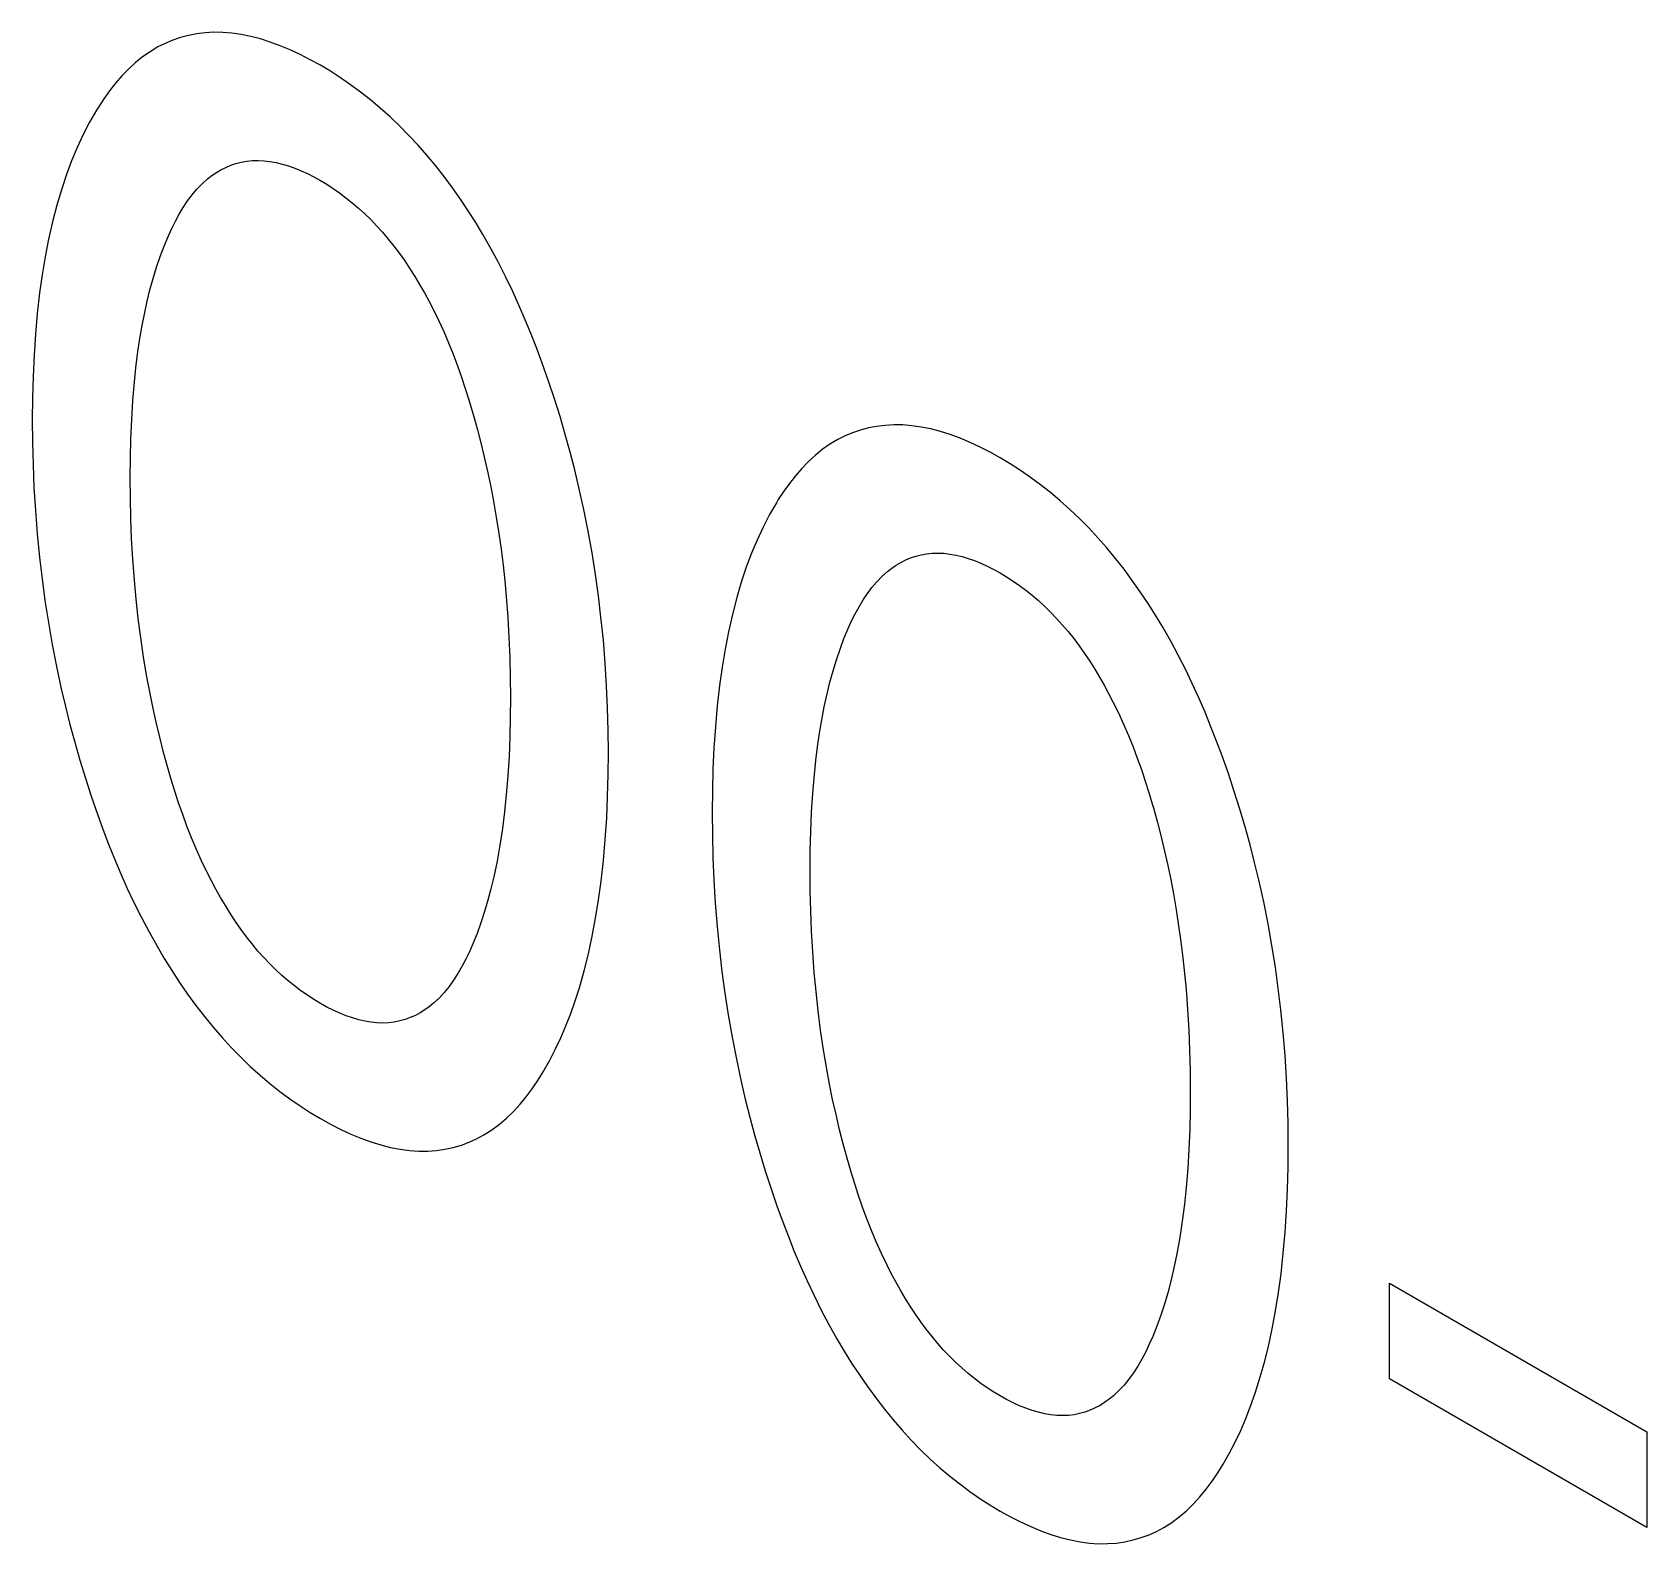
# Model space of a CAD drawing. Extents: x 0 to 420, y 0 to 297.
# Drawn here: x 177.043 to 179.25, y 150.688 to 152.754 of the extents above; entities that cross this region are included whole.
import ezdxf

# ---------------------------------------------------------------- set-up
doc = ezdxf.new("R2010")
doc.units = 0
doc.header["$LTSCALE"] = 23.1
doc.layers.add('40000_ISO', color=7, linetype='CONTINUOUS')

msp = doc.modelspace()

# ---------------------------------------------------------------- linework, layer by layer
at = {"layer": '40000_ISO', "color": 7, "linetype": 'CONTINUOUS'}
for p, q in [((177.2452, 152.7472), (177.2346, 152.7435)), ((177.2562, 152.7501), (177.2452, 152.7472)), ((177.2675, 152.7523), (177.2562, 152.7501)), ((177.2791, 152.7537), (177.2675, 152.7523)), ((177.291, 152.7544), (177.2791, 152.7537)), ((177.3031, 152.7542), (177.291, 152.7544)), ((177.3155, 152.7533), (177.3031, 152.7542)), ((177.3283, 152.7514), (177.3155, 152.7533)), ((177.3414, 152.7488), (177.3283, 152.7514)), ((177.3546, 152.7453), (177.3414, 152.7488)), ((177.368, 152.741), (177.3546, 152.7453)), ((177.2036, 152.7278), (177.1932, 152.7206)), ((177.2144, 152.7343), (177.2036, 152.7278)), ((177.2243, 152.7392), (177.2144, 152.7343)), ((177.2346, 152.7435), (177.2243, 152.7392)), ((177.3815, 152.736), (177.368, 152.741)), ((177.3952, 152.7303), (177.3815, 152.736)), ((177.4089, 152.7239), (177.3952, 152.7303)), ((177.4227, 152.7169), (177.4089, 152.7239)), ((177.174, 152.704), (177.165, 152.6947)), ((177.1834, 152.7126), (177.174, 152.704)), ((177.1932, 152.7206), (177.1834, 152.7126)), ((177.4365, 152.7092), (177.4227, 152.7169)), ((177.4503, 152.701), (177.4365, 152.7092)), ((177.4641, 152.6921), (177.4503, 152.701)), ((177.1564, 152.6848), (177.1483, 152.6744)), ((177.165, 152.6947), (177.1564, 152.6848)), ((177.4778, 152.6826), (177.4641, 152.6921)), ((177.4915, 152.6726), (177.4778, 152.6826)), ((177.1405, 152.6636), (177.133, 152.6522)), ((177.1483, 152.6744), (177.1405, 152.6636)), ((177.5051, 152.6619), (177.4915, 152.6726)), ((177.5185, 152.6507), (177.5051, 152.6619)), ((177.1303, 152.6479), (177.1209, 152.6316)), ((177.133, 152.6522), (177.1303, 152.6479)), ((177.5318, 152.6389), (177.5185, 152.6507)), ((177.5448, 152.6264), (177.5318, 152.6389)), ((177.1121, 152.6146), (177.1039, 152.5969)), ((177.1209, 152.6316), (177.1121, 152.6146)), ((177.5577, 152.6134), (177.5448, 152.6264)), ((177.5701, 152.6001), (177.5577, 152.6134)), ((177.1039, 152.5969), (177.0963, 152.5787)), ((177.5823, 152.5862), (177.5701, 152.6001)), ((177.0963, 152.5787), (177.0892, 152.5599)), ((177.3006, 152.5663), (177.3072, 152.5696)), ((177.3072, 152.5696), (177.314, 152.5725)), ((177.314, 152.5725), (177.3211, 152.5749)), ((177.3211, 152.5749), (177.3284, 152.5768)), ((177.3284, 152.5768), (177.3359, 152.5781)), ((177.3359, 152.5781), (177.3436, 152.5789)), ((177.3436, 152.5789), (177.3516, 152.5791)), ((177.3516, 152.5791), (177.3595, 152.5787)), ((177.3595, 152.5787), (177.3676, 152.5778)), ((177.3676, 152.5778), (177.3759, 152.5763)), ((177.3759, 152.5763), (177.3843, 152.5742)), ((177.3843, 152.5742), (177.3928, 152.5717)), ((177.3928, 152.5717), (177.4014, 152.5687)), ((177.4014, 152.5687), (177.4101, 152.5651)), ((177.5942, 152.5718), (177.5823, 152.5862)), ((177.6058, 152.557), (177.5942, 152.5718)), ((177.0892, 152.5599), (177.0827, 152.5405)), ((177.2677, 152.5399), (177.2748, 152.5472)), ((177.2748, 152.5472), (177.2823, 152.5538)), ((177.2823, 152.5538), (177.2881, 152.5584)), ((177.2881, 152.5584), (177.2943, 152.5625)), ((177.2943, 152.5625), (177.3006, 152.5663)), ((177.4101, 152.5651), (177.4188, 152.5612)), ((177.4188, 152.5612), (177.4276, 152.5567)), ((177.4276, 152.5567), (177.4365, 152.5518)), ((177.4365, 152.5518), (177.4453, 152.5465)), ((177.4453, 152.5465), (177.4541, 152.5408)), ((177.6171, 152.5417), (177.6058, 152.557)), ((177.0827, 152.5405), (177.0761, 152.5181)), ((177.249, 152.5149), (177.2549, 152.5237)), ((177.2549, 152.5237), (177.2611, 152.5321)), ((177.2611, 152.5321), (177.2677, 152.5399)), ((177.4541, 152.5408), (177.4628, 152.5347)), ((177.4628, 152.5347), (177.4715, 152.5282)), ((177.4715, 152.5282), (177.4801, 152.5213)), ((177.628, 152.5262), (177.6171, 152.5417)), ((177.6387, 152.5103), (177.628, 152.5262)), ((177.0761, 152.5181), (177.0702, 152.4951)), ((177.2382, 152.4962), (177.2434, 152.5057)), ((177.2434, 152.5057), (177.249, 152.5149)), ((177.4801, 152.5213), (177.4887, 152.514)), ((177.4887, 152.514), (177.4971, 152.5063)), ((177.4971, 152.5063), (177.5053, 152.4982)), ((177.649, 152.4941), (177.6387, 152.5103)), ((177.0702, 152.4951), (177.0648, 152.4715)), ((177.2286, 152.4761), (177.2333, 152.4862)), ((177.2333, 152.4862), (177.2382, 152.4962)), ((177.5053, 152.4982), (177.5134, 152.4898)), ((177.5134, 152.4898), (177.5213, 152.4811)), ((177.5213, 152.4811), (177.5293, 152.4717)), ((177.6588, 152.4777), (177.649, 152.4941)), ((177.0648, 152.4715), (177.0602, 152.4475)), ((177.2174, 152.4477), (177.2228, 152.4621)), ((177.2228, 152.4621), (177.2286, 152.4761)), ((177.5293, 152.4717), (177.537, 152.462)), ((177.537, 152.462), (177.5445, 152.452)), ((177.6696, 152.4587), (177.6588, 152.4777)), ((177.6799, 152.4396), (177.6696, 152.4587)), ((177.0602, 152.4475), (177.0561, 152.4229)), ((177.2124, 152.433), (177.2174, 152.4477)), ((177.5445, 152.452), (177.5518, 152.4417)), ((177.5518, 152.4417), (177.5589, 152.4311)), ((177.6897, 152.4203), (177.6799, 152.4396)), ((177.0561, 152.4229), (177.0526, 152.3979)), ((177.2035, 152.4024), (177.2078, 152.4179)), ((177.2078, 152.4179), (177.2124, 152.433)), ((177.5589, 152.4311), (177.5657, 152.4204)), ((177.5657, 152.4204), (177.5723, 152.4094)), ((177.6991, 152.4008), (177.6897, 152.4203)), ((177.0526, 152.3979), (177.0494, 152.37)), ((177.1997, 152.3866), (177.2035, 152.4024)), ((177.5723, 152.4094), (177.5787, 152.3983)), ((177.5787, 152.3983), (177.5848, 152.3871)), ((177.7081, 152.3812), (177.6991, 152.4008)), ((177.0494, 152.37), (177.0468, 152.3417)), ((177.1958, 152.369), (177.1997, 152.3866)), ((177.5848, 152.3871), (177.5906, 152.3758)), ((177.5906, 152.3758), (177.5981, 152.3605)), ((177.7166, 152.3614), (177.7081, 152.3812)), ((177.1893, 152.3328), (177.1924, 152.3511)), ((177.1924, 152.3511), (177.1958, 152.369)), ((177.5981, 152.3605), (177.6052, 152.3451)), ((177.7247, 152.3416), (177.7166, 152.3614)), ((177.0468, 152.3417), (177.0449, 152.3129)), ((177.1866, 152.3142), (177.1893, 152.3328)), ((177.6052, 152.3451), (177.6118, 152.3296)), ((177.6118, 152.3296), (177.618, 152.3141)), ((177.7325, 152.3218), (177.7247, 152.3416)), ((177.0449, 152.3129), (177.0436, 152.2837)), ((177.1843, 152.2954), (177.1866, 152.3142)), ((177.618, 152.3141), (177.6239, 152.2985)), ((177.7399, 152.3019), (177.7325, 152.3218)), ((177.0436, 152.2837), (177.0428, 152.2542)), ((177.1823, 152.2763), (177.1843, 152.2954)), ((177.6239, 152.2985), (177.6295, 152.2829)), ((177.6295, 152.2829), (177.6347, 152.2673)), ((177.7485, 152.2775), (177.7399, 152.3019)), ((177.1801, 152.2507), (177.1823, 152.2763)), ((177.6347, 152.2673), (177.6396, 152.2517)), ((177.7566, 152.2531), (177.7485, 152.2775)), ((177.0428, 152.2542), (177.0425, 152.2244)), ((177.1785, 152.2248), (177.1801, 152.2507)), ((177.6396, 152.2517), (177.6443, 152.2361)), ((177.7643, 152.2288), (177.7566, 152.2531)), ((177.0425, 152.2244), (177.0428, 152.1938)), ((177.1774, 152.1985), (177.1785, 152.2248)), ((177.6443, 152.2361), (177.6459, 152.2305)), ((177.6459, 152.2305), (177.6514, 152.2108)), ((177.7714, 152.2045), (177.7643, 152.2288)), ((178.1973, 152.2155), (178.186, 152.2133)), ((178.2089, 152.2169), (178.1973, 152.2155)), ((178.2208, 152.2176), (178.2089, 152.2169)), ((178.2329, 152.2174), (178.2208, 152.2176)), ((178.2453, 152.2164), (178.2329, 152.2174)), ((178.2581, 152.2146), (178.2453, 152.2164)), ((177.0428, 152.1938), (177.0435, 152.1629)), ((177.1767, 152.172), (177.1774, 152.1985)), ((177.6514, 152.2108), (177.6564, 152.1911)), ((177.7781, 152.1803), (177.7714, 152.2045)), ((178.1442, 152.1974), (178.1334, 152.191)), ((178.1541, 152.2024), (178.1442, 152.1974)), ((178.1644, 152.2067), (178.1541, 152.2024)), ((178.175, 152.2104), (178.1644, 152.2067)), ((178.186, 152.2133), (178.175, 152.2104)), ((178.2712, 152.2119), (178.2581, 152.2146)), ((178.2844, 152.2085), (178.2712, 152.2119)), ((178.2978, 152.2042), (178.2844, 152.2085)), ((178.3113, 152.1992), (178.2978, 152.2042)), ((178.325, 152.1935), (178.3113, 152.1992)), ((178.3387, 152.1871), (178.325, 152.1935)), ((177.1765, 152.1451), (177.1767, 152.172)), ((177.6564, 152.1911), (177.6612, 152.1715)), ((177.6612, 152.1715), (177.6655, 152.152)), ((177.7844, 152.1561), (177.7781, 152.1803)), ((178.1132, 152.1758), (178.1038, 152.1672)), ((178.123, 152.1838), (178.1132, 152.1758)), ((178.1334, 152.191), (178.123, 152.1838)), ((178.3525, 152.1801), (178.3387, 152.1871)), ((178.3663, 152.1724), (178.3525, 152.1801)), ((178.3801, 152.1641), (178.3663, 152.1724)), ((177.0435, 152.1629), (177.0448, 152.1317)), ((177.6655, 152.152), (177.6696, 152.1326)), ((177.7902, 152.1321), (177.7844, 152.1561)), ((178.0948, 152.1579), (178.0862, 152.148)), ((178.1038, 152.1672), (178.0948, 152.1579)), ((178.3939, 152.1553), (178.3801, 152.1641)), ((178.4077, 152.1458), (178.3939, 152.1553)), ((177.0448, 152.1317), (177.0467, 152.1003)), ((177.1767, 152.1177), (177.1765, 152.1451)), ((177.6696, 152.1326), (177.6732, 152.1132)), ((177.7968, 152.102), (177.7902, 152.1321)), ((178.0703, 152.1267), (178.0628, 152.1154)), ((178.0781, 152.1376), (178.0703, 152.1267)), ((178.0862, 152.148), (178.0781, 152.1376)), ((178.4213, 152.1357), (178.4077, 152.1458)), ((178.4349, 152.1251), (178.4213, 152.1357)), ((177.1773, 152.09), (177.1767, 152.1177)), ((177.6732, 152.1132), (177.6771, 152.0912)), ((178.0601, 152.1111), (178.0507, 152.0948)), ((178.0628, 152.1154), (178.0601, 152.1111)), ((178.4483, 152.1139), (178.4349, 152.1251)), ((178.4616, 152.102), (178.4483, 152.1139)), ((177.0467, 152.1003), (177.0493, 152.0685)), ((177.1784, 152.062), (177.1773, 152.09)), ((177.6771, 152.0912), (177.6805, 152.0692)), ((177.8028, 152.0721), (177.7968, 152.102)), ((178.0507, 152.0948), (178.0419, 152.0778)), ((178.4747, 152.0896), (178.4616, 152.102)), ((178.4875, 152.0766), (178.4747, 152.0896)), ((177.0493, 152.0685), (177.0524, 152.0364)), ((177.1801, 152.0338), (177.1784, 152.062)), ((177.6805, 152.0692), (177.6836, 152.0474)), ((177.8081, 152.0425), (177.8028, 152.0721)), ((178.0337, 152.0601), (178.0261, 152.0419)), ((178.0419, 152.0778), (178.0337, 152.0601)), ((178.4999, 152.0633), (178.4875, 152.0766)), ((178.5121, 152.0494), (178.4999, 152.0633)), ((177.6836, 152.0474), (177.6863, 152.0257)), ((177.8128, 152.013), (177.8081, 152.0425)), ((178.0261, 152.0419), (178.019, 152.023)), ((178.2438, 152.0357), (178.2509, 152.0381)), ((178.2509, 152.0381), (178.2582, 152.0399)), ((178.2582, 152.0399), (178.2657, 152.0413)), ((178.2657, 152.0413), (178.2734, 152.0421)), ((178.2734, 152.0421), (178.2814, 152.0423)), ((178.2814, 152.0423), (178.2893, 152.0419)), ((178.2893, 152.0419), (178.2974, 152.0409)), ((178.2974, 152.0409), (178.3057, 152.0395)), ((178.3057, 152.0395), (178.3141, 152.0374)), ((178.524, 152.035), (178.5121, 152.0494)), ((177.0524, 152.0364), (177.0559, 152.007)), ((177.1822, 152.0053), (177.1801, 152.0338)), ((177.6863, 152.0257), (177.6886, 152.0042)), ((178.019, 152.023), (178.0126, 152.0037)), ((178.2046, 152.0103), (178.2121, 152.017)), ((178.2121, 152.017), (178.218, 152.0216)), ((178.218, 152.0216), (178.2241, 152.0257)), ((178.2241, 152.0257), (178.2304, 152.0295)), ((178.2304, 152.0295), (178.237, 152.0328)), ((178.237, 152.0328), (178.2438, 152.0357)), ((178.3141, 152.0374), (178.3226, 152.0349)), ((178.3226, 152.0349), (178.3312, 152.0319)), ((178.3312, 152.0319), (178.3399, 152.0283)), ((178.3399, 152.0283), (178.3486, 152.0243)), ((178.3486, 152.0243), (178.3574, 152.0199)), ((178.3574, 152.0199), (178.3663, 152.015)), ((178.5356, 152.0202), (178.524, 152.035)), ((178.5469, 152.0049), (178.5356, 152.0202)), ((177.0559, 152.007), (177.0599, 151.9773)), ((177.1846, 151.9793), (177.1822, 152.0053)), ((177.6886, 152.0042), (177.6906, 151.9828)), ((177.8168, 151.9837), (177.8128, 152.013)), ((178.0126, 152.0037), (178.0059, 151.9813)), ((178.1847, 151.9869), (178.1909, 151.9953)), ((178.1909, 151.9953), (178.1976, 152.0031)), ((178.1976, 152.0031), (178.2046, 152.0103)), ((178.3663, 152.015), (178.3751, 152.0097)), ((178.3751, 152.0097), (178.3839, 152.004)), ((178.3839, 152.004), (178.3926, 151.9979)), ((178.3926, 151.9979), (178.4013, 151.9914)), ((178.5579, 151.9893), (178.5469, 152.0049)), ((177.0599, 151.9773), (177.0645, 151.9474)), ((177.1875, 151.953), (177.1846, 151.9793)), ((177.6906, 151.9828), (177.6928, 151.9548)), ((177.8203, 151.9546), (177.8168, 151.9837)), ((178.0059, 151.9813), (178, 151.9583)), ((178.1732, 151.9689), (178.1788, 151.9781)), ((178.1788, 151.9781), (178.1847, 151.9869)), ((178.4013, 151.9914), (178.4099, 151.9845)), ((178.4099, 151.9845), (178.4185, 151.9772)), ((178.4185, 151.9772), (178.4269, 151.9695)), ((178.5685, 151.9734), (178.5579, 151.9893)), ((178.5788, 151.9573), (178.5685, 151.9734)), ((177.1909, 151.9266), (177.1875, 151.953)), ((177.6928, 151.9548), (177.6944, 151.9269)), ((177.8235, 151.9231), (177.8203, 151.9546)), ((178, 151.9583), (177.9946, 151.9347)), ((178.1631, 151.9494), (178.168, 151.9593)), ((178.168, 151.9593), (178.1732, 151.9689)), ((178.4269, 151.9695), (178.4351, 151.9614)), ((178.4351, 151.9614), (178.4432, 151.953)), ((178.4432, 151.953), (178.4511, 151.9443)), ((178.5887, 151.9408), (178.5788, 151.9573)), ((177.0645, 151.9474), (177.0697, 151.9173)), ((177.9946, 151.9347), (177.99, 151.9107)), ((178.1526, 151.9253), (178.1584, 151.9392)), ((178.1584, 151.9392), (178.1631, 151.9494)), ((178.4511, 151.9443), (178.4591, 151.9349)), ((178.4591, 151.9349), (178.4668, 151.9252)), ((178.5994, 151.9219), (178.5887, 151.9408)), ((177.0697, 151.9173), (177.0756, 151.8871)), ((177.1948, 151.8999), (177.1909, 151.9266)), ((177.6944, 151.9269), (177.6955, 151.8994)), ((177.8261, 151.8918), (177.8235, 151.9231)), ((177.99, 151.9107), (177.9859, 151.8861)), ((178.1422, 151.8962), (178.1472, 151.9109)), ((178.1472, 151.9109), (178.1526, 151.9253)), ((178.4668, 151.9252), (178.4743, 151.9152)), ((178.4743, 151.9152), (178.4816, 151.9049)), ((178.6097, 151.9028), (178.5994, 151.9219)), ((177.0756, 151.8871), (177.0821, 151.8566)), ((177.1993, 151.8731), (177.1948, 151.8999)), ((177.6955, 151.8994), (177.6962, 151.872)), ((177.828, 151.8608), (177.8261, 151.8918)), ((177.9859, 151.8861), (177.9824, 151.8611)), ((178.1376, 151.8811), (178.1422, 151.8962)), ((178.4816, 151.9049), (178.4887, 151.8943)), ((178.4887, 151.8943), (178.4955, 151.8836)), ((178.4955, 151.8836), (178.5021, 151.8726)), ((178.6196, 151.8835), (178.6097, 151.9028)), ((178.6289, 151.864), (178.6196, 151.8835)), ((177.2031, 151.8526), (177.1993, 151.8731)), ((177.6962, 151.872), (177.6964, 151.8449)), ((178.1295, 151.8498), (178.1333, 151.8656)), ((178.1333, 151.8656), (178.1376, 151.8811)), ((178.5021, 151.8726), (178.5085, 151.8615)), ((178.5085, 151.8615), (178.5146, 151.8503)), ((178.6379, 151.8443), (178.6289, 151.864)), ((177.0821, 151.8566), (177.0878, 151.8323)), ((177.2073, 151.832), (177.2031, 151.8526)), ((177.6964, 151.8449), (177.6962, 151.8177)), ((177.8293, 151.8301), (177.828, 151.8608)), ((177.9824, 151.8611), (177.9792, 151.8332)), ((178.1256, 151.8322), (178.1295, 151.8498)), ((178.5146, 151.8503), (178.5204, 151.839)), ((178.6464, 151.8246), (178.6379, 151.8443)), ((177.0878, 151.8323), (177.0939, 151.808)), ((177.2119, 151.8112), (177.2073, 151.832)), ((177.6962, 151.8177), (177.6956, 151.7908)), ((177.8301, 151.7997), (177.8293, 151.8301)), ((177.9792, 151.8332), (177.9767, 151.8048)), ((178.1222, 151.8142), (178.1256, 151.8322)), ((178.5204, 151.839), (178.5279, 151.8237)), ((178.5279, 151.8237), (178.535, 151.8083)), ((178.6545, 151.8048), (178.6464, 151.8246)), ((177.0939, 151.808), (177.1005, 151.7835)), ((177.2168, 151.7904), (177.2119, 151.8112)), ((177.8304, 151.7696), (177.8301, 151.7997)), ((177.9767, 151.8048), (177.9747, 151.7761)), ((178.1164, 151.7774), (178.1191, 151.796)), ((178.1191, 151.796), (178.1222, 151.8142)), ((178.535, 151.8083), (178.5416, 151.7928)), ((178.6623, 151.785), (178.6545, 151.8048)), ((177.1005, 151.7835), (177.1075, 151.759)), ((177.2221, 151.7695), (177.2168, 151.7904)), ((177.6956, 151.7908), (177.6945, 151.7641)), ((177.9747, 151.7761), (177.9734, 151.7469)), ((178.1141, 151.7586), (178.1164, 151.7774)), ((178.5416, 151.7928), (178.5479, 151.7772)), ((178.5479, 151.7772), (178.5537, 151.7617)), ((178.6697, 151.7651), (178.6623, 151.785)), ((177.1075, 151.759), (177.1151, 151.7344)), ((177.2279, 151.7485), (177.2221, 151.7695)), ((177.6945, 151.7641), (177.6928, 151.7377)), ((177.8302, 151.7393), (177.8304, 151.7696)), ((178.1121, 151.7395), (178.1141, 151.7586)), ((178.5537, 151.7617), (178.5593, 151.7461)), ((178.6783, 151.7407), (178.6697, 151.7651)), ((177.1151, 151.7344), (177.1231, 151.7098)), ((177.2325, 151.7326), (177.2279, 151.7485)), ((177.2375, 151.7166), (177.2325, 151.7326)), ((177.6928, 151.7377), (177.6907, 151.7117)), ((177.8294, 151.7094), (177.8302, 151.7393)), ((177.9734, 151.7469), (177.9726, 151.7174)), ((178.1099, 151.7139), (178.1121, 151.7395)), ((178.5593, 151.7461), (178.5645, 151.7304)), ((178.5645, 151.7304), (178.5694, 151.7148)), ((178.6864, 151.7163), (178.6783, 151.7407)), ((177.1231, 151.7098), (177.1316, 151.6851)), ((177.2427, 151.7007), (177.2375, 151.7166)), ((177.6907, 151.7117), (177.6883, 151.6885)), ((177.8281, 151.6798), (177.8294, 151.7094)), ((177.9726, 151.7174), (177.9723, 151.6876)), ((178.1083, 151.688), (178.1099, 151.7139)), ((178.5694, 151.7148), (178.5741, 151.6993)), ((178.6941, 151.692), (178.6864, 151.7163)), ((177.1316, 151.6851), (177.139, 151.6647)), ((177.2482, 151.6847), (177.2427, 151.7007)), ((177.2541, 151.6688), (177.2482, 151.6847)), ((177.6883, 151.6885), (177.6854, 151.6656)), ((177.9723, 151.6876), (177.9726, 151.657)), ((178.1072, 151.6617), (178.1083, 151.688)), ((178.5741, 151.6993), (178.5757, 151.6937)), ((178.5757, 151.6937), (178.5812, 151.674)), ((178.7013, 151.6677), (178.6941, 151.692)), ((177.139, 151.6647), (177.1468, 151.6444)), ((177.2604, 151.6528), (177.2541, 151.6688)), ((177.6854, 151.6656), (177.682, 151.643)), ((177.8262, 151.6506), (177.8281, 151.6798)), ((178.5812, 151.674), (178.5863, 151.6543)), ((178.7079, 151.6435), (178.7013, 151.6677)), ((177.1468, 151.6444), (177.1549, 151.6241)), ((177.267, 151.637), (177.2604, 151.6528)), ((177.682, 151.643), (177.6781, 151.6209)), ((177.8236, 151.6218), (177.8262, 151.6506)), ((177.9726, 151.657), (177.9733, 151.6261)), ((178.1065, 151.6351), (178.1072, 151.6617)), ((178.5863, 151.6543), (178.591, 151.6347)), ((178.7142, 151.6193), (178.7079, 151.6435)), ((177.1549, 151.6241), (177.1635, 151.6038)), ((177.2741, 151.6212), (177.267, 151.637)), ((177.2816, 151.6054), (177.2741, 151.6212)), ((177.6781, 151.6209), (177.6736, 151.5993)), ((177.8205, 151.5934), (177.8236, 151.6218)), ((177.9733, 151.6261), (177.9746, 151.5949)), ((178.1063, 151.6083), (178.1065, 151.6351)), ((178.591, 151.6347), (178.5953, 151.6152)), ((178.72, 151.5953), (178.7142, 151.6193)), ((177.1635, 151.6038), (177.1725, 151.5837)), ((177.2875, 151.5939), (177.2816, 151.6054)), ((177.6736, 151.5993), (177.6698, 151.5832)), ((178.1065, 151.5809), (178.1063, 151.6083)), ((178.5953, 151.6152), (178.5994, 151.5957)), ((177.1725, 151.5837), (177.1819, 151.5637)), ((177.2936, 151.5825), (177.2875, 151.5939)), ((177.3, 151.5712), (177.2936, 151.5825)), ((177.6698, 151.5832), (177.6656, 151.5674)), ((177.817, 151.5679), (177.8205, 151.5934)), ((177.9746, 151.5949), (177.9766, 151.5634)), ((178.1071, 151.5531), (178.1065, 151.5809)), ((178.5994, 151.5957), (178.6031, 151.5764)), ((178.6031, 151.5764), (178.6069, 151.5543)), ((178.7266, 151.5652), (178.72, 151.5953)), ((177.1819, 151.5637), (177.1918, 151.5438)), ((177.3066, 151.5601), (177.3, 151.5712)), ((177.3134, 151.5491), (177.3066, 151.5601)), ((177.6656, 151.5674), (177.661, 151.5519)), ((177.813, 151.5429), (177.817, 151.5679)), ((177.9766, 151.5634), (177.9791, 151.5317)), ((178.1083, 151.5252), (178.1071, 151.5531)), ((178.6069, 151.5543), (178.6103, 151.5324)), ((178.7326, 151.5353), (178.7266, 151.5652)), ((177.1918, 151.5438), (177.2022, 151.5241)), ((177.3205, 151.5383), (177.3134, 151.5491)), ((177.3278, 151.5278), (177.3205, 151.5383)), ((177.6561, 151.5368), (177.6508, 151.522)), ((177.661, 151.5519), (177.6561, 151.5368)), ((177.8084, 151.5184), (177.813, 151.5429)), ((177.9791, 151.5317), (177.9822, 151.4996)), ((178.6103, 151.5324), (178.6134, 151.5106)), ((178.7379, 151.5056), (178.7326, 151.5353)), ((177.2022, 151.5241), (177.2131, 151.5047)), ((177.3354, 151.5176), (177.3278, 151.5278)), ((177.3432, 151.5077), (177.3354, 151.5176)), ((177.6508, 151.522), (177.645, 151.5077)), ((177.8032, 151.4943), (177.8084, 151.5184)), ((178.1099, 151.497), (178.1083, 151.5252)), ((178.6134, 151.5106), (178.6161, 151.4889)), ((177.2131, 151.5047), (177.223, 151.4879)), ((177.223, 151.4879), (177.2333, 151.4714)), ((177.3512, 151.4981), (177.3432, 151.5077)), ((177.3591, 151.4892), (177.3512, 151.4981)), ((177.3672, 151.4807), (177.3591, 151.4892)), ((177.6355, 151.4869), (177.6302, 151.4769)), ((177.6404, 151.4971), (177.6355, 151.4869)), ((177.645, 151.5077), (177.6404, 151.4971)), ((177.7973, 151.4708), (177.8032, 151.4943)), ((177.9822, 151.4996), (177.9857, 151.4702)), ((178.112, 151.4685), (178.1099, 151.497)), ((178.6161, 151.4889), (178.6184, 151.4674)), ((178.7426, 151.4761), (178.7379, 151.5056)), ((177.2333, 151.4714), (177.2439, 151.4552)), ((177.3755, 151.4725), (177.3672, 151.4807)), ((177.384, 151.4647), (177.3755, 151.4725)), ((177.3925, 151.4573), (177.384, 151.4647)), ((177.6247, 151.4673), (177.6188, 151.4582)), ((177.6302, 151.4769), (177.6247, 151.4673)), ((177.7908, 151.4479), (177.7973, 151.4708)), ((177.9857, 151.4702), (177.9897, 151.4405)), ((178.1144, 151.4425), (178.112, 151.4685)), ((178.6184, 151.4674), (178.6204, 151.446)), ((178.7466, 151.4469), (178.7426, 151.4761)), ((177.2439, 151.4552), (177.255, 151.4393)), ((177.4012, 151.4503), (177.3925, 151.4573)), ((177.4099, 151.4437), (177.4012, 151.4503)), ((177.4187, 151.4375), (177.4099, 151.4437)), ((177.6126, 151.4495), (177.6059, 151.4413)), ((177.6188, 151.4582), (177.6126, 151.4495)), ((177.7851, 151.4301), (177.7908, 151.4479)), ((178.1173, 151.4162), (178.1144, 151.4425)), ((178.6204, 151.446), (178.6226, 151.4179)), ((178.7501, 151.4178), (178.7466, 151.4469)), ((177.255, 151.4393), (177.2663, 151.4237)), ((177.2663, 151.4237), (177.278, 151.4086)), ((177.4276, 151.4318), (177.4187, 151.4375)), ((177.4365, 151.4264), (177.4276, 151.4318)), ((177.4453, 151.4215), (177.4365, 151.4264)), ((177.4542, 151.4171), (177.4453, 151.4215)), ((177.5854, 151.4219), (177.5793, 151.4176)), ((177.5913, 151.4267), (177.5854, 151.4219)), ((177.5988, 151.4337), (177.5913, 151.4267)), ((177.6059, 151.4413), (177.5988, 151.4337)), ((177.779, 151.4127), (177.7851, 151.4301)), ((177.9897, 151.4405), (177.9943, 151.4106)), ((177.278, 151.4086), (177.2899, 151.3939)), ((177.463, 151.4131), (177.4542, 151.4171)), ((177.4717, 151.4096), (177.463, 151.4131)), ((177.4804, 151.4066), (177.4717, 151.4096)), ((177.489, 151.4041), (177.4804, 151.4066)), ((177.4974, 151.4022), (177.489, 151.4041)), ((177.5057, 151.4007), (177.4974, 151.4022)), ((177.5138, 151.3999), (177.5057, 151.4007)), ((177.5217, 151.3996), (177.5138, 151.3999)), ((177.5298, 151.3999), (177.5217, 151.3996)), ((177.5375, 151.4009), (177.5298, 151.3999)), ((177.5451, 151.4024), (177.5375, 151.4009)), ((177.5524, 151.4044), (177.5451, 151.4024)), ((177.5595, 151.407), (177.5524, 151.4044)), ((177.5664, 151.4101), (177.5595, 151.407)), ((177.573, 151.4136), (177.5664, 151.4101)), ((177.5793, 151.4176), (177.573, 151.4136)), ((177.7724, 151.3958), (177.779, 151.4127)), ((177.9943, 151.4106), (177.9995, 151.3805)), ((178.1207, 151.3898), (178.1173, 151.4162)), ((178.6226, 151.4179), (178.6242, 151.3901)), ((178.7533, 151.3862), (178.7501, 151.4178)), ((177.2899, 151.3939), (177.3022, 151.3797)), ((177.3022, 151.3797), (177.3147, 151.366)), ((177.7578, 151.3634), (177.7654, 151.3794)), ((177.7654, 151.3794), (177.7724, 151.3958)), ((177.9995, 151.3805), (178.0054, 151.3503)), ((178.1246, 151.3631), (178.1207, 151.3898)), ((178.6242, 151.3901), (178.6253, 151.3625)), ((178.7559, 151.355), (178.7533, 151.3862)), ((177.3147, 151.366), (177.3276, 151.3528)), ((177.7498, 151.348), (177.7578, 151.3634)), ((178.1291, 151.3363), (178.1246, 151.3631)), ((178.6253, 151.3625), (178.626, 151.3352)), ((178.7578, 151.324), (178.7559, 151.355)), ((177.3276, 151.3528), (177.3407, 151.3402)), ((177.3407, 151.3402), (177.354, 151.3282)), ((177.734, 151.3212), (177.7413, 151.3331)), ((177.7413, 151.3331), (177.7498, 151.348)), ((178.0054, 151.3503), (178.0119, 151.3198)), ((178.133, 151.3158), (178.1291, 151.3363)), ((178.626, 151.3352), (178.6262, 151.3081)), ((177.354, 151.3282), (177.3675, 151.3169)), ((177.3675, 151.3169), (177.3811, 151.3061)), ((177.7181, 151.2989), (177.7262, 151.3098)), ((177.7262, 151.3098), (177.734, 151.3212)), ((178.0119, 151.3198), (178.0176, 151.2955)), ((178.1371, 151.2951), (178.133, 151.3158)), ((178.7591, 151.2933), (178.7578, 151.324)), ((177.3811, 151.3061), (177.3948, 151.2959)), ((177.3948, 151.2959), (177.4087, 151.2863)), ((177.7006, 151.2788), (177.7096, 151.2885)), ((177.7096, 151.2885), (177.7181, 151.2989)), ((178.0176, 151.2955), (178.0237, 151.2711)), ((178.1417, 151.2744), (178.1371, 151.2951)), ((178.6262, 151.3081), (178.626, 151.2809)), ((178.7599, 151.2629), (178.7591, 151.2933)), ((177.4087, 151.2863), (177.4225, 151.2774)), ((177.4225, 151.2774), (177.4365, 151.269)), ((177.4365, 151.269), (177.4504, 151.2613)), ((177.6814, 151.2612), (177.6912, 151.2696)), ((177.6912, 151.2696), (177.7006, 151.2788)), ((178.0237, 151.2711), (178.0303, 151.2467)), ((178.1466, 151.2536), (178.1417, 151.2744)), ((178.626, 151.2809), (178.6254, 151.2539)), ((177.4504, 151.2613), (177.4643, 151.2542)), ((177.4643, 151.2542), (177.4782, 151.2478)), ((177.4782, 151.2478), (177.4919, 151.2421)), ((177.6502, 151.2413), (177.6601, 151.2466)), ((177.6601, 151.2466), (177.671, 151.2535)), ((177.671, 151.2535), (177.6814, 151.2612)), ((178.0303, 151.2467), (178.0373, 151.2222)), ((178.1519, 151.2327), (178.1466, 151.2536)), ((178.6254, 151.2539), (178.6243, 151.2273)), ((178.7602, 151.2328), (178.7599, 151.2629)), ((177.4919, 151.2421), (177.5056, 151.2371)), ((177.5056, 151.2371), (177.5191, 151.2329)), ((177.5191, 151.2329), (177.5325, 151.2295)), ((177.5325, 151.2295), (177.5456, 151.2269)), ((177.5456, 151.2269), (177.5585, 151.2252)), ((177.5585, 151.2252), (177.571, 151.2244)), ((177.571, 151.2244), (177.5833, 151.2245)), ((177.5833, 151.2245), (177.5953, 151.2254)), ((177.5953, 151.2254), (177.6069, 151.227)), ((177.6069, 151.227), (177.6183, 151.2295)), ((177.6183, 151.2295), (177.6293, 151.2327)), ((177.6293, 151.2327), (177.64, 151.2366)), ((177.64, 151.2366), (177.6502, 151.2413)), ((178.0373, 151.2222), (178.0449, 151.1976)), ((178.1577, 151.2117), (178.1519, 151.2327)), ((178.6243, 151.2273), (178.6227, 151.2009)), ((178.76, 151.2025), (178.7602, 151.2328)), ((178.1623, 151.1958), (178.1577, 151.2117)), ((178.6227, 151.2009), (178.6205, 151.1749)), ((178.7592, 151.1726), (178.76, 151.2025)), ((178.0449, 151.1976), (178.0529, 151.1729)), ((178.1673, 151.1798), (178.1623, 151.1958)), ((178.1725, 151.1639), (178.1673, 151.1798)), ((178.0529, 151.1729), (178.0614, 151.1483)), ((178.178, 151.1479), (178.1725, 151.1639)), ((178.6205, 151.1749), (178.6181, 151.1517)), ((178.7579, 151.143), (178.7592, 151.1726)), ((178.0614, 151.1483), (178.0688, 151.1279)), ((178.1839, 151.1319), (178.178, 151.1479)), ((178.6181, 151.1517), (178.6152, 151.1288)), ((178.756, 151.1138), (178.7579, 151.143)), ((178.0688, 151.1279), (178.0766, 151.1076)), ((178.1902, 151.116), (178.1839, 151.1319)), ((178.1968, 151.1002), (178.1902, 151.116)), ((178.6152, 151.1288), (178.6118, 151.1062)), ((178.7534, 151.085), (178.756, 151.1138)), ((178.0766, 151.1076), (178.0847, 151.0873)), ((178.2039, 151.0844), (178.1968, 151.1002)), ((178.6118, 151.1062), (178.6079, 151.0841)), ((178.0847, 151.0873), (178.0933, 151.067)), ((178.0933, 151.067), (178.1023, 151.0469)), ((178.2115, 151.0686), (178.2039, 151.0844)), ((178.2173, 151.0571), (178.2115, 151.0686)), ((178.6079, 151.0841), (178.6034, 151.0625)), ((178.7503, 151.0566), (178.7534, 151.085)), ((178.1023, 151.0469), (178.1117, 151.0269)), ((178.2234, 151.0457), (178.2173, 151.0571)), ((178.2298, 151.0344), (178.2234, 151.0457)), ((178.5996, 151.0464), (178.5954, 151.0306)), ((178.6034, 151.0625), (178.5996, 151.0464)), ((178.7469, 151.0311), (178.7503, 151.0566)), ((178.1117, 151.0269), (178.1216, 151.007)), ((178.2364, 151.0232), (178.2298, 151.0344)), ((178.2432, 151.0123), (178.2364, 151.0232)), ((178.5954, 151.0306), (178.5908, 151.0151)), ((178.7428, 151.0061), (178.7469, 151.0311)), ((178.8985, 150.9129), (178.8985, 151.0437)), ((178.8985, 151.0437), (179.2504, 150.8405)), ((178.1216, 151.007), (178.132, 150.9873)), ((178.2503, 151.0015), (178.2432, 151.0123)), ((178.2576, 150.991), (178.2503, 151.0015)), ((178.5908, 151.0151), (178.5859, 151)), ((178.7382, 150.9815), (178.7428, 151.0061)), ((178.132, 150.9873), (178.1429, 150.9679)), ((178.2652, 150.9808), (178.2576, 150.991)), ((178.273, 150.9708), (178.2652, 150.9808)), ((178.5806, 150.9852), (178.5748, 150.9709)), ((178.5859, 151), (178.5806, 150.9852)), ((178.733, 150.9575), (178.7382, 150.9815)), ((178.1429, 150.9679), (178.1528, 150.9511)), ((178.281, 150.9613), (178.273, 150.9708)), ((178.2889, 150.9524), (178.281, 150.9613)), ((178.5702, 150.9603), (178.5653, 150.9501)), ((178.5748, 150.9709), (178.5702, 150.9603)), ((178.7271, 150.934), (178.733, 150.9575)), ((178.1528, 150.9511), (178.1631, 150.9346)), ((178.1631, 150.9346), (178.1738, 150.9184)), ((178.297, 150.9439), (178.2889, 150.9524)), ((178.3053, 150.9357), (178.297, 150.9439)), ((178.3138, 150.9279), (178.3053, 150.9357)), ((178.56, 150.9401), (178.5545, 150.9305)), ((178.5653, 150.9501), (178.56, 150.9401)), ((178.1738, 150.9184), (178.1848, 150.9025)), ((178.3223, 150.9205), (178.3138, 150.9279)), ((178.331, 150.9135), (178.3223, 150.9205)), ((178.3397, 150.9069), (178.331, 150.9135)), ((178.5424, 150.9127), (178.5357, 150.9045)), ((178.5486, 150.9214), (178.5424, 150.9127)), ((178.5545, 150.9305), (178.5486, 150.9214)), ((178.7206, 150.9111), (178.7271, 150.934)), ((179.2504, 150.7097), (178.8985, 150.9129)), ((178.1848, 150.9025), (178.1961, 150.8869)), ((178.3485, 150.9007), (178.3397, 150.9069)), ((178.3574, 150.895), (178.3485, 150.9007)), ((178.3663, 150.8896), (178.3574, 150.895)), ((178.5211, 150.8899), (178.5152, 150.8851)), ((178.5286, 150.8969), (178.5211, 150.8899)), ((178.5357, 150.9045), (178.5286, 150.8969)), ((178.7088, 150.8759), (178.7149, 150.8933)), ((178.7149, 150.8933), (178.7206, 150.9111)), ((178.1961, 150.8869), (178.2078, 150.8717)), ((178.2078, 150.8717), (178.2197, 150.857)), ((178.3751, 150.8847), (178.3663, 150.8896)), ((178.384, 150.8803), (178.3751, 150.8847)), ((178.3928, 150.8763), (178.384, 150.8803)), ((178.4015, 150.8728), (178.3928, 150.8763)), ((178.4102, 150.8698), (178.4015, 150.8728)), ((178.4188, 150.8673), (178.4102, 150.8698)), ((178.4893, 150.8702), (178.4822, 150.8676)), ((178.4962, 150.8733), (178.4893, 150.8702)), ((178.5028, 150.8768), (178.4962, 150.8733)), ((178.5091, 150.8808), (178.5028, 150.8768)), ((178.5152, 150.8851), (178.5091, 150.8808)), ((178.7022, 150.859), (178.7088, 150.8759)), ((178.2197, 150.857), (178.232, 150.8428)), ((178.4272, 150.8653), (178.4188, 150.8673)), ((178.4355, 150.8639), (178.4272, 150.8653)), ((178.4436, 150.8631), (178.4355, 150.8639)), ((178.4515, 150.8628), (178.4436, 150.8631)), ((178.4596, 150.8631), (178.4515, 150.8628)), ((178.4673, 150.864), (178.4596, 150.8631)), ((178.4749, 150.8656), (178.4673, 150.864)), ((178.4822, 150.8676), (178.4749, 150.8656)), ((178.6952, 150.8426), (178.7022, 150.859)), ((178.232, 150.8428), (178.2445, 150.8292)), ((178.2445, 150.8292), (178.2574, 150.816)), ((178.6796, 150.8112), (178.6876, 150.8266)), ((178.6876, 150.8266), (178.6952, 150.8426)), ((179.2504, 150.8405), (179.2504, 150.7097)), ((178.2574, 150.816), (178.2705, 150.8034)), ((178.2705, 150.8034), (178.2838, 150.7914)), ((178.6711, 150.7962), (178.6796, 150.8112)), ((178.2838, 150.7914), (178.2973, 150.7801)), ((178.2973, 150.7801), (178.3109, 150.7693)), ((178.656, 150.773), (178.6638, 150.7844)), ((178.6638, 150.7844), (178.6711, 150.7962)), ((178.3109, 150.7693), (178.3246, 150.7591)), ((178.3246, 150.7591), (178.3385, 150.7495)), ((178.6394, 150.7517), (178.6479, 150.7621)), ((178.6479, 150.7621), (178.656, 150.773)), ((178.3385, 150.7495), (178.3523, 150.7406)), ((178.3523, 150.7406), (178.3663, 150.7322)), ((178.621, 150.7328), (178.6304, 150.742)), ((178.6304, 150.742), (178.6394, 150.7517)), ((178.3663, 150.7322), (178.3802, 150.7245)), ((178.3802, 150.7245), (178.3941, 150.7174)), ((178.3941, 150.7174), (178.408, 150.711)), ((178.5899, 150.7098), (178.6008, 150.7167)), ((178.6008, 150.7167), (178.6112, 150.7244)), ((178.6112, 150.7244), (178.621, 150.7328)), ((178.408, 150.711), (178.4218, 150.7052)), ((178.4218, 150.7052), (178.4354, 150.7003)), ((178.4354, 150.7003), (178.4489, 150.6961)), ((178.4489, 150.6961), (178.4623, 150.6927)), ((178.4623, 150.6927), (178.4754, 150.6901)), ((178.5367, 150.6902), (178.5481, 150.6927)), ((178.5481, 150.6927), (178.5591, 150.6959)), ((178.5591, 150.6959), (178.5698, 150.6998)), ((178.5698, 150.6998), (178.58, 150.7045)), ((178.58, 150.7045), (178.5899, 150.7098)), ((178.4754, 150.6901), (178.4883, 150.6884)), ((178.4883, 150.6884), (178.5008, 150.6876)), ((178.5008, 150.6876), (178.5131, 150.6877)), ((178.5131, 150.6877), (178.5251, 150.6885)), ((178.5251, 150.6885), (178.5367, 150.6902))]:
    msp.add_line(p, q, dxfattribs=at)

doc.saveas('drawing.dxf')
